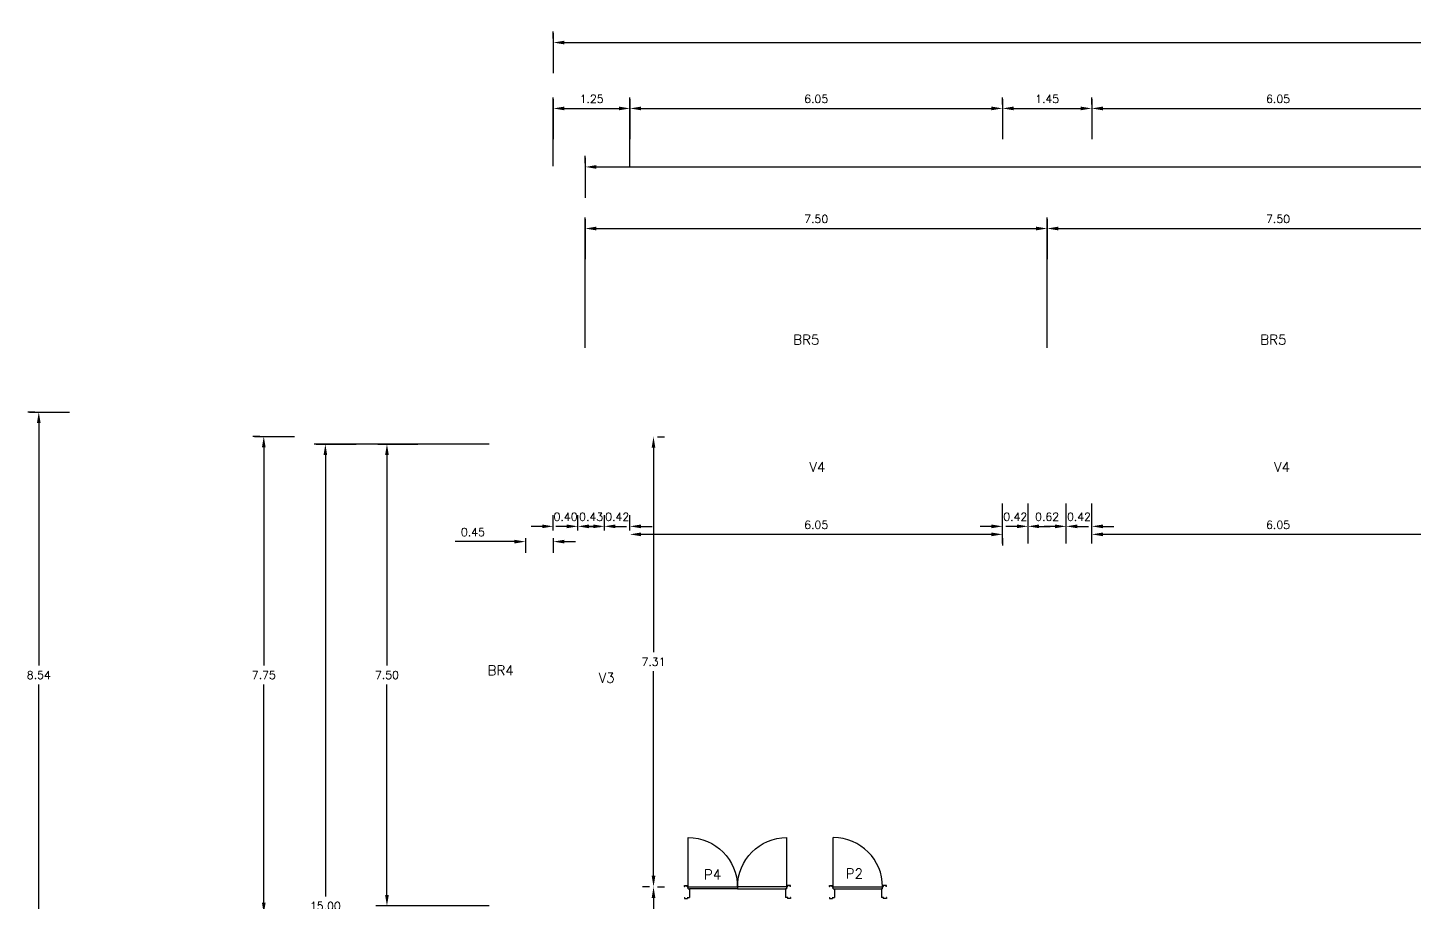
# Model space of a CAD drawing. Extents: x 19.8 to 90.6, y 5.5 to 74.
# Drawn here: x 19.97 to 42.49, y 59.8 to 74 of the extents above; entities that cross this region are included whole.
import ezdxf

# ---------------------------------------------------------------- set-up
doc = ezdxf.new("R2010")
doc.units = 0
doc.header["$MEASUREMENT"] = 0
doc.linetypes.add('Default', pattern=[0])
doc.linetypes.add('Solid', pattern=[0])
doc.layers.get('DEFPOINTS').update_dxf_attribs({"linetype": 'Solid'})
for name, color, linetype in [('Dimensions (COTAS)', 212, 'Solid'), ('Text O', 212, 'Default'), ('VAO', 132, 'Default')]:
    doc.layers.add(name, color=color, linetype=linetype)
doc.styles.add('Simplex', font='SIMPLEX.SHX')
doc.dimstyles.get("Standard").update_dxf_attribs({"dimtxt": 0.13, "dimasz": 0.18, "dimexe": 0.18, "dimexo": 0.0625, "dimgap": 0.09, "dimtad": 1, "dimtih": 1, "dimtoh": 1, "dimzin": 0, "dimdsep": 46, "dimtxsty": 'Simplex', "dimcen": 0.09, "dimadec": 0, "dimazin": 0, "dimtfac": 1, "dimtofl": 0, "dimtmove": 0, "dimatfit": 3, "dimfxl": 1, "dimtolj": 1, "dimtzin": 0, "dimarcsym": 0})

# ---------------------------------------------------------------- blocks, each defined once
blk = doc.blocks.new('*D76')
at = {"layer": 'DEFPOINTS', "color": 0, "transparency": 16777216}
for p in [(29.026, 71.737), (81.526, 71.737), (81.526, 71.737)]:
    blk.add_point(p, dxfattribs=at)
at = {"layer": 'Dimensions (COTAS)', "color": 0, "lineweight": -2, "transparency": 16777216}
for p, q in [((29.026, 71.799), (29.026, 71.917)), ((81.526, 71.799), (81.526, 71.917)), ((29.206, 71.737), (81.346, 71.737))]:
    blk.add_line(p, q, dxfattribs=at)
at = {"layer": 'Dimensions (COTAS)', "color": 0, "transparency": 16777216}
for points in [[(29.206, 71.767), (29.206, 71.707), (29.026, 71.737)], [(81.346, 71.767), (81.346, 71.707), (81.526, 71.737)]]:
    blk.add_solid(points, dxfattribs=at)
at = {"layer": 'Dimensions (COTAS)', "color": 0, "transparency": 16777216, "insert": (55.276, 71.892), "char_height": 0.13, "attachment_point": 5, "style": 'Simplex'}
blk.add_mtext('\\A1;52.50', dxfattribs=at)
blk = doc.blocks.new('*D77')
at = {"layer": 'DEFPOINTS', "color": 0, "transparency": 16777216}
for p in [(28.506, 73.757), (81.901, 73.757), (81.901, 73.757)]:
    blk.add_point(p, dxfattribs=at)
at = {"layer": 'Dimensions (COTAS)', "color": 0, "lineweight": -2, "transparency": 16777216}
for p, q in [((28.506, 73.82), (28.506, 73.937)), ((81.901, 73.82), (81.901, 73.937)), ((28.686, 73.757), (81.721, 73.757))]:
    blk.add_line(p, q, dxfattribs=at)
at = {"layer": 'Dimensions (COTAS)', "color": 0, "transparency": 16777216}
for points in [[(28.686, 73.787), (28.686, 73.727), (28.506, 73.757)], [(81.721, 73.787), (81.721, 73.727), (81.901, 73.757)]]:
    blk.add_solid(points, dxfattribs=at)
at = {"layer": 'Dimensions (COTAS)', "color": 0, "transparency": 16777216, "insert": (55.204, 73.912), "char_height": 0.13, "attachment_point": 5, "style": 'Simplex'}
blk.add_mtext('\\A1;53.40', dxfattribs=at)
blk = doc.blocks.new('*D82')
at = {"layer": 'DEFPOINTS', "color": 0, "transparency": 16777216}
for p in [(27.526, 67.237), (24.805, 52.237), (27.526, 52.237)]:
    blk.add_point(p, dxfattribs=at)
at = {"layer": 'Dimensions (COTAS)', "color": 0, "lineweight": -2, "transparency": 16777216}
for p, q in [((27.464, 67.237), (24.625, 67.237)), ((24.805, 67.057), (24.805, 59.892)), ((24.805, 52.417), (24.805, 59.582)), ((27.464, 52.237), (24.625, 52.237))]:
    blk.add_line(p, q, dxfattribs=at)
at = {"layer": 'Dimensions (COTAS)', "color": 0, "transparency": 16777216}
for points in [[(24.775, 67.057), (24.835, 67.057), (24.805, 67.237)], [(24.775, 52.417), (24.835, 52.417), (24.805, 52.237)]]:
    blk.add_solid(points, dxfattribs=at)
at = {"layer": 'Dimensions (COTAS)', "color": 0, "transparency": 16777216, "insert": (24.805, 59.737), "char_height": 0.13, "attachment_point": 5, "style": 'Simplex'}
blk.add_mtext('\\A1;15.00', dxfattribs=at)
blk = doc.blocks.new('L')
at = {"color": 0}
blk.add_line((0, 0.15), (0, -0.5), dxfattribs=at)
blk = doc.blocks.new('*D185')
at = {"layer": 'DEFPOINTS', "color": 0, "transparency": 16777216}
for p in [(20.151, 67.757), (20.151, 67.757), (20.151, 59.217)]:
    blk.add_point(p, dxfattribs=at)
at = {"layer": 'Dimensions (COTAS)', "color": 0, "lineweight": -2, "transparency": 16777216}
for p, q in [((20.089, 67.757), (19.971, 67.757)), ((20.151, 67.577), (20.151, 63.642)), ((20.151, 59.397), (20.151, 63.332)), ((20.089, 59.217), (19.971, 59.217))]:
    blk.add_line(p, q, dxfattribs=at)
at = {"layer": 'Dimensions (COTAS)', "color": 0, "transparency": 16777216}
for points in [[(20.121, 67.577), (20.181, 67.577), (20.151, 67.757)], [(20.121, 59.397), (20.181, 59.397), (20.151, 59.217)]]:
    blk.add_solid(points, dxfattribs=at)
at = {"layer": 'Dimensions (COTAS)', "color": 0, "transparency": 16777216, "insert": (20.151, 63.487), "char_height": 0.13, "attachment_point": 5, "style": 'Simplex'}
blk.add_mtext('\\A1;8.54', dxfattribs=at)
blk = doc.blocks.new('*D186')
at = {"layer": 'DEFPOINTS', "color": 0, "transparency": 16777216}
for p in [(23.805, 67.362), (23.805, 67.362), (23.805, 59.612)]:
    blk.add_point(p, dxfattribs=at)
at = {"layer": 'Dimensions (COTAS)', "color": 0, "lineweight": -2, "transparency": 16777216}
for p, q in [((23.743, 67.362), (23.625, 67.362)), ((23.805, 67.182), (23.805, 63.642)), ((23.805, 59.792), (23.805, 63.332)), ((23.743, 59.612), (23.625, 59.612))]:
    blk.add_line(p, q, dxfattribs=at)
at = {"layer": 'Dimensions (COTAS)', "color": 0, "transparency": 16777216}
for points in [[(23.775, 67.182), (23.835, 67.182), (23.805, 67.362)], [(23.775, 59.792), (23.835, 59.792), (23.805, 59.612)]]:
    blk.add_solid(points, dxfattribs=at)
at = {"layer": 'Dimensions (COTAS)', "color": 0, "transparency": 16777216, "insert": (23.805, 63.487), "char_height": 0.13, "attachment_point": 5, "style": 'Simplex'}
blk.add_mtext('\\A1;7.75', dxfattribs=at)
blk = doc.blocks.new('*D188')
at = {"layer": 'DEFPOINTS', "color": 0, "transparency": 16777216}
for p in [(29.751, 65.771), (29.751, 65.771), (35.801, 65.771)]:
    blk.add_point(p, dxfattribs=at)
at = {"layer": 'Dimensions (COTAS)', "color": 0, "lineweight": -2, "transparency": 16777216}
for p, q in [((29.751, 65.834), (29.751, 65.951)), ((35.621, 65.771), (29.931, 65.771)), ((35.801, 65.709), (35.801, 65.591))]:
    blk.add_line(p, q, dxfattribs=at)
at = {"layer": 'Dimensions (COTAS)', "color": 0, "transparency": 16777216}
for points in [[(29.931, 65.801), (29.931, 65.741), (29.751, 65.771)], [(35.621, 65.801), (35.621, 65.741), (35.801, 65.771)]]:
    blk.add_solid(points, dxfattribs=at)
at = {"layer": 'Dimensions (COTAS)', "color": 0, "transparency": 16777216, "insert": (32.776, 65.926), "char_height": 0.13, "attachment_point": 5, "style": 'Simplex'}
blk.add_mtext('\\A1;6.05', dxfattribs=at)
blk = doc.blocks.new('*D189')
at = {"layer": 'DEFPOINTS', "color": 0, "transparency": 16777216}
for p in [(36.526, 70.737), (29.026, 68.737), (36.526, 68.737)]:
    blk.add_point(p, dxfattribs=at)
at = {"layer": 'Dimensions (COTAS)', "color": 0, "lineweight": -2, "transparency": 16777216}
for p, q in [((29.026, 68.799), (29.026, 70.917)), ((29.206, 70.737), (36.346, 70.737)), ((36.526, 68.799), (36.526, 70.917))]:
    blk.add_line(p, q, dxfattribs=at)
at = {"layer": 'Dimensions (COTAS)', "color": 0, "transparency": 16777216}
for points in [[(29.206, 70.767), (29.206, 70.707), (29.026, 70.737)], [(36.346, 70.767), (36.346, 70.707), (36.526, 70.737)]]:
    blk.add_solid(points, dxfattribs=at)
at = {"layer": 'Dimensions (COTAS)', "color": 0, "transparency": 16777216, "insert": (32.776, 70.892), "char_height": 0.13, "attachment_point": 5, "style": 'Simplex'}
blk.add_mtext('\\A1;7.50', dxfattribs=at)
blk = doc.blocks.new('*D190')
at = {"layer": 'DEFPOINTS', "color": 0, "transparency": 16777216}
for p in [(30.134, 67.357), (30.134, 60.047), (30.134, 60.047)]:
    blk.add_point(p, dxfattribs=at)
at = {"layer": 'Dimensions (COTAS)', "color": 0, "lineweight": -2, "transparency": 16777216}
for p, q in [((30.196, 67.357), (30.314, 67.357)), ((30.134, 67.177), (30.134, 63.857)), ((30.134, 60.227), (30.134, 63.547)), ((30.071, 60.047), (29.954, 60.047))]:
    blk.add_line(p, q, dxfattribs=at)
at = {"layer": 'Dimensions (COTAS)', "color": 0, "transparency": 16777216}
for points in [[(30.104, 67.177), (30.164, 67.177), (30.134, 67.357)], [(30.104, 60.227), (30.164, 60.227), (30.134, 60.047)]]:
    blk.add_solid(points, dxfattribs=at)
at = {"layer": 'Dimensions (COTAS)', "color": 0, "transparency": 16777216, "insert": (30.134, 63.702), "char_height": 0.13, "attachment_point": 5, "style": 'Simplex'}
blk.add_mtext('\\A1;7.31', dxfattribs=at)
blk = doc.blocks.new('*D191')
at = {"layer": 'DEFPOINTS', "color": 0, "transparency": 16777216}
for p in [(27.526, 67.237), (25.805, 59.737), (27.526, 59.737)]:
    blk.add_point(p, dxfattribs=at)
at = {"layer": 'Dimensions (COTAS)', "color": 0, "lineweight": -2, "transparency": 16777216}
for p, q in [((27.464, 67.237), (25.625, 67.237)), ((25.805, 67.057), (25.805, 63.642)), ((25.805, 59.917), (25.805, 63.332)), ((27.464, 59.737), (25.625, 59.737))]:
    blk.add_line(p, q, dxfattribs=at)
at = {"layer": 'Dimensions (COTAS)', "color": 0, "transparency": 16777216}
for points in [[(25.775, 67.057), (25.835, 67.057), (25.805, 67.237)], [(25.775, 59.917), (25.835, 59.917), (25.805, 59.737)]]:
    blk.add_solid(points, dxfattribs=at)
at = {"layer": 'Dimensions (COTAS)', "color": 0, "transparency": 16777216, "insert": (25.805, 63.487), "char_height": 0.13, "attachment_point": 5, "style": 'Simplex'}
blk.add_mtext('\\A1;7.50', dxfattribs=at)
blk = doc.blocks.new('*D195')
at = {"layer": 'DEFPOINTS', "color": 0, "transparency": 16777216}
for p in [(30.134, 60.047), (30.134, 59.217), (30.134, 59.217)]:
    blk.add_point(p, dxfattribs=at)
at = {"layer": 'Dimensions (COTAS)', "color": 0, "lineweight": -2, "transparency": 16777216}
for p, q in [((30.196, 60.047), (30.314, 60.047)), ((30.134, 59.867), (30.134, 59.397)), ((30.134, 59.037), (29.647, 59.037)), ((30.071, 59.217), (29.954, 59.217)), ((30.134, 59.217), (30.134, 59.037))]:
    blk.add_line(p, q, dxfattribs=at)
at = {"layer": 'Dimensions (COTAS)', "color": 0, "transparency": 16777216}
for points in [[(30.104, 59.867), (30.164, 59.867), (30.134, 60.047)], [(30.104, 59.397), (30.164, 59.397), (30.134, 59.217)]]:
    blk.add_solid(points, dxfattribs=at)
at = {"layer": 'Dimensions (COTAS)', "color": 0, "transparency": 16777216, "insert": (29.846, 59.192), "char_height": 0.13, "attachment_point": 5, "style": 'Simplex'}
blk.add_mtext('\\A1;0.83', dxfattribs=at)
blk = doc.blocks.new('PD80-17')
at = {"color": 0}
for p, q in [((0, 0), (0, 0.799)), ((1.6, 0), (1.6, 0.799)), ((-0.062, 0.005), (-0.062, 0.02)), ((-0.062, 0.02), (-0.012, 0.02)), ((-0.062, 0.005), (-0.057, 0.005)), ((-0.057, 0), (-0.057, 0.005)), ((-0.017, 0), (-0.017, 0.005)), ((-0.017, 0.005), (-0.012, 0.005)), ((-0.017, 0), (0, 0)), ((-0.012, 0.005), (-0.012, 0.02)), ((0, -0.03), (0, 0)), ((0, 0), (0.8, 0)), ((1.6, 0), (0.8, 0)), ((1.6, -0.03), (1.6, 0)), ((1.617, 0), (1.6, 0)), ((1.662, 0.02), (1.612, 0.02)), ((1.612, 0.005), (1.612, 0.02)), ((1.617, 0.005), (1.612, 0.005)), ((1.617, 0), (1.617, 0.005)), ((1.662, 0.005), (1.657, 0.005)), ((1.657, 0), (1.657, 0.005)), ((1.662, 0.005), (1.662, 0.02)), ((-0.062, -0.175), (-0.062, -0.19)), ((-0.062, -0.175), (-0.057, -0.175)), ((-0.062, -0.19), (-0.012, -0.19)), ((-0.057, -0.17), (-0.057, -0.175)), ((-0.017, -0.17), (-0.017, -0.175)), ((-0.017, -0.17), (0.02, -0.17)), ((-0.017, -0.175), (-0.012, -0.175)), ((-0.012, -0.175), (-0.012, -0.19)), ((0, -0.03), (0.02, -0.03)), ((0.02, -0.03), (0.02, -0.17)), ((0.8, -0.03), (0.02, -0.03)), ((0.8, 0), (0.8, -0.03)), ((0.8, 0), (0.8, -0.03)), ((0.8, -0.03), (1.58, -0.03)), ((1.58, -0.03), (1.58, -0.17)), ((1.6, -0.03), (1.58, -0.03)), ((1.617, -0.17), (1.58, -0.17)), ((1.617, -0.175), (1.612, -0.175)), ((1.612, -0.175), (1.612, -0.19)), ((1.662, -0.19), (1.612, -0.19)), ((1.617, -0.17), (1.617, -0.175)), ((1.657, -0.17), (1.657, -0.175)), ((1.662, -0.175), (1.657, -0.175)), ((1.662, -0.175), (1.662, -0.19))]:
    blk.add_line(p, q, dxfattribs=at)
for centre, start, end in [((0, 0), 360, 90), ((1.6, 0), 90, 180)]:
    blk.add_arc(centre, 0.799, start, end, dxfattribs=at)
blk = doc.blocks.new('P80-17')
at = {"color": 0}
for p, q in [((0, 0), (0, 0.8)), ((-0.062, 0.02), (-0.012, 0.02)), ((-0.062, 0.005), (-0.062, 0.02)), ((-0.062, 0.005), (-0.057, 0.005)), ((-0.057, 0), (-0.057, 0.005)), ((-0.017, 0.005), (-0.012, 0.005)), ((-0.017, 0), (-0.017, 0.005)), ((-0.017, 0), (0, 0)), ((-0.012, 0.005), (-0.012, 0.02)), ((0, 0), (0.8, 0)), ((0, -0.03), (0, 0)), ((0.812, 0.005), (0.812, 0.02)), ((0.862, 0.02), (0.812, 0.02)), ((0.817, 0.005), (0.812, 0.005)), ((0.817, 0), (0.817, 0.005)), ((0.857, 0), (0.857, 0.005)), ((0.862, 0.005), (0.857, 0.005)), ((0.862, 0.005), (0.862, 0.02)), ((-0.062, -0.175), (-0.057, -0.175)), ((-0.062, -0.175), (-0.062, -0.19)), ((-0.062, -0.19), (-0.012, -0.19)), ((-0.057, -0.17), (-0.057, -0.175)), ((-0.017, -0.17), (0.02, -0.17)), ((-0.017, -0.17), (-0.017, -0.175)), ((-0.017, -0.175), (-0.012, -0.175)), ((-0.012, -0.175), (-0.012, -0.19)), ((0, -0.03), (0.02, -0.03)), ((0.02, -0.03), (0.78, -0.03)), ((0.02, -0.03), (0.02, -0.17)), ((0.78, -0.03), (0.78, -0.17)), ((0.8, -0.03), (0.78, -0.03)), ((0.817, -0.17), (0.78, -0.17)), ((0.8, -0.03), (0.8, 0)), ((0.817, 0), (0.8, 0)), ((0.812, -0.175), (0.812, -0.19)), ((0.817, -0.175), (0.812, -0.175)), ((0.862, -0.19), (0.812, -0.19)), ((0.817, -0.17), (0.817, -0.175)), ((0.857, -0.17), (0.857, -0.175)), ((0.862, -0.175), (0.857, -0.175)), ((0.862, -0.175), (0.862, -0.19))]:
    blk.add_line(p, q, dxfattribs=at)
blk.add_arc((0, 0), 0.8, 360, 90, dxfattribs=at)
blk = doc.blocks.new('*D204')
at = {"layer": 'DEFPOINTS', "color": 0, "transparency": 16777216}
for p in [(28.906, 65.901), (28.906, 65.771), (29.336, 65.771)]:
    blk.add_point(p, dxfattribs=at)
at = {"layer": 'Dimensions (COTAS)', "color": 0, "lineweight": -2, "transparency": 16777216}
for p, q in [((28.906, 65.834), (28.906, 66.081)), ((29.336, 65.834), (29.336, 66.081)), ((28.726, 65.901), (28.546, 65.901)), ((29.516, 65.901), (29.696, 65.901))]:
    blk.add_line(p, q, dxfattribs=at)
at = {"layer": 'Dimensions (COTAS)', "color": 0, "transparency": 16777216}
for points in [[(28.726, 65.931), (28.726, 65.871), (28.906, 65.901)], [(29.516, 65.931), (29.516, 65.871), (29.336, 65.901)]]:
    blk.add_solid(points, dxfattribs=at)
at = {"layer": 'Dimensions (COTAS)', "color": 0, "transparency": 16777216, "insert": (29.121, 66.056), "char_height": 0.13, "attachment_point": 5, "style": 'Simplex'}
blk.add_mtext('\\A1;0.43', dxfattribs=at)
blk = doc.blocks.new('*D205')
at = {"layer": 'DEFPOINTS', "color": 0, "transparency": 16777216}
for p in [(29.336, 65.901), (29.336, 65.771), (29.751, 65.771)]:
    blk.add_point(p, dxfattribs=at)
at = {"layer": 'Dimensions (COTAS)', "color": 0, "lineweight": -2, "transparency": 16777216}
for p, q in [((29.336, 65.834), (29.336, 66.081)), ((29.751, 65.834), (29.751, 66.081)), ((29.156, 65.901), (28.976, 65.901)), ((29.931, 65.901), (30.111, 65.901))]:
    blk.add_line(p, q, dxfattribs=at)
at = {"layer": 'Dimensions (COTAS)', "color": 0, "transparency": 16777216}
for points in [[(29.156, 65.931), (29.156, 65.871), (29.336, 65.901)], [(29.931, 65.931), (29.931, 65.871), (29.751, 65.901)]]:
    blk.add_solid(points, dxfattribs=at)
at = {"layer": 'Dimensions (COTAS)', "color": 0, "transparency": 16777216, "insert": (29.544, 66.056), "char_height": 0.13, "attachment_point": 5, "style": 'Simplex'}
blk.add_mtext('\\A1;0.42', dxfattribs=at)
blk = doc.blocks.new('*D206')
at = {"layer": 'DEFPOINTS', "color": 0, "transparency": 16777216}
for p in [(28.056, 65.771), (28.506, 65.771), (28.056, 65.653)]:
    blk.add_point(p, dxfattribs=at)
at = {"layer": 'Dimensions (COTAS)', "color": 0, "lineweight": -2, "transparency": 16777216}
for p, q in [((27.876, 65.653), (26.913, 65.653)), ((28.056, 65.709), (28.056, 65.473)), ((28.506, 65.709), (28.506, 65.473)), ((28.686, 65.653), (28.866, 65.653))]:
    blk.add_line(p, q, dxfattribs=at)
at = {"layer": 'Dimensions (COTAS)', "color": 0, "transparency": 16777216}
for points in [[(27.876, 65.683), (27.876, 65.623), (28.056, 65.653)], [(28.686, 65.683), (28.686, 65.623), (28.506, 65.653)]]:
    blk.add_solid(points, dxfattribs=at)
at = {"layer": 'Dimensions (COTAS)', "color": 0, "transparency": 16777216, "insert": (27.201, 65.808), "char_height": 0.13, "attachment_point": 5, "style": 'Simplex'}
blk.add_mtext('\\A1;0.45', dxfattribs=at)
blk = doc.blocks.new('*D207')
at = {"layer": 'DEFPOINTS', "color": 0, "transparency": 16777216}
for p in [(28.506, 65.901), (28.506, 65.771), (28.906, 65.771)]:
    blk.add_point(p, dxfattribs=at)
at = {"layer": 'Dimensions (COTAS)', "color": 0, "lineweight": -2, "transparency": 16777216}
for p, q in [((28.506, 65.834), (28.506, 66.081)), ((28.906, 65.834), (28.906, 66.081)), ((28.326, 65.901), (28.146, 65.901)), ((29.086, 65.901), (29.266, 65.901))]:
    blk.add_line(p, q, dxfattribs=at)
at = {"layer": 'Dimensions (COTAS)', "color": 0, "transparency": 16777216}
for points in [[(28.326, 65.931), (28.326, 65.871), (28.506, 65.901)], [(29.086, 65.931), (29.086, 65.871), (28.906, 65.901)]]:
    blk.add_solid(points, dxfattribs=at)
at = {"layer": 'Dimensions (COTAS)', "color": 0, "transparency": 16777216, "insert": (28.706, 66.056), "char_height": 0.13, "attachment_point": 5, "style": 'Simplex'}
blk.add_mtext('\\A1;0.40', dxfattribs=at)
blk = doc.blocks.new('*D208')
at = {"layer": 'DEFPOINTS', "color": 0, "transparency": 16777216}
for p in [(37.251, 65.771), (37.251, 65.771), (43.301, 65.771)]:
    blk.add_point(p, dxfattribs=at)
at = {"layer": 'Dimensions (COTAS)', "color": 0, "lineweight": -2, "transparency": 16777216}
for p, q in [((37.251, 65.834), (37.251, 65.951)), ((43.121, 65.771), (37.431, 65.771)), ((43.301, 65.709), (43.301, 65.591))]:
    blk.add_line(p, q, dxfattribs=at)
at = {"layer": 'Dimensions (COTAS)', "color": 0, "transparency": 16777216}
for points in [[(37.431, 65.801), (37.431, 65.741), (37.251, 65.771)], [(43.121, 65.801), (43.121, 65.741), (43.301, 65.771)]]:
    blk.add_solid(points, dxfattribs=at)
at = {"layer": 'Dimensions (COTAS)', "color": 0, "transparency": 16777216, "insert": (40.276, 65.926), "char_height": 0.13, "attachment_point": 5, "style": 'Simplex'}
blk.add_mtext('\\A1;6.05', dxfattribs=at)
blk = doc.blocks.new('*D209')
at = {"layer": 'DEFPOINTS', "color": 0, "transparency": 16777216}
for p in [(44.026, 70.737), (36.526, 68.737), (44.026, 68.737)]:
    blk.add_point(p, dxfattribs=at)
at = {"layer": 'Dimensions (COTAS)', "color": 0, "lineweight": -2, "transparency": 16777216}
for p, q in [((36.526, 68.799), (36.526, 70.917)), ((36.706, 70.737), (43.846, 70.737)), ((44.026, 68.799), (44.026, 70.917))]:
    blk.add_line(p, q, dxfattribs=at)
at = {"layer": 'Dimensions (COTAS)', "color": 0, "transparency": 16777216}
for points in [[(36.706, 70.767), (36.706, 70.707), (36.526, 70.737)], [(43.846, 70.767), (43.846, 70.707), (44.026, 70.737)]]:
    blk.add_solid(points, dxfattribs=at)
at = {"layer": 'Dimensions (COTAS)', "color": 0, "transparency": 16777216, "insert": (40.276, 70.892), "char_height": 0.13, "attachment_point": 5, "style": 'Simplex'}
blk.add_mtext('\\A1;7.50', dxfattribs=at)
blk = doc.blocks.new('*D210')
at = {"layer": 'DEFPOINTS', "color": 0, "transparency": 16777216}
for p in [(36.836, 65.901), (36.836, 65.771), (37.251, 65.771)]:
    blk.add_point(p, dxfattribs=at)
at = {"layer": 'Dimensions (COTAS)', "color": 0, "lineweight": -2, "transparency": 16777216}
for p, q in [((36.836, 65.834), (36.836, 66.081)), ((37.251, 65.834), (37.251, 66.081)), ((36.656, 65.901), (36.476, 65.901)), ((37.431, 65.901), (37.611, 65.901))]:
    blk.add_line(p, q, dxfattribs=at)
at = {"layer": 'Dimensions (COTAS)', "color": 0, "transparency": 16777216}
for points in [[(36.656, 65.931), (36.656, 65.871), (36.836, 65.901)], [(37.431, 65.931), (37.431, 65.871), (37.251, 65.901)]]:
    blk.add_solid(points, dxfattribs=at)
at = {"layer": 'Dimensions (COTAS)', "color": 0, "transparency": 16777216, "insert": (37.044, 66.056), "char_height": 0.13, "attachment_point": 5, "style": 'Simplex'}
blk.add_mtext('\\A1;0.42', dxfattribs=at)
blk = doc.blocks.new('*D211')
at = {"layer": 'DEFPOINTS', "color": 0, "transparency": 16777216}
for p in [(35.801, 65.901), (35.801, 65.771), (36.216, 65.771)]:
    blk.add_point(p, dxfattribs=at)
at = {"layer": 'Dimensions (COTAS)', "color": 0, "lineweight": -2, "transparency": 16777216}
for p, q in [((35.801, 65.834), (35.801, 66.081)), ((36.216, 65.834), (36.216, 66.081)), ((35.621, 65.901), (35.441, 65.901)), ((36.396, 65.901), (36.576, 65.901))]:
    blk.add_line(p, q, dxfattribs=at)
at = {"layer": 'Dimensions (COTAS)', "color": 0, "transparency": 16777216}
for points in [[(35.621, 65.931), (35.621, 65.871), (35.801, 65.901)], [(36.396, 65.931), (36.396, 65.871), (36.216, 65.901)]]:
    blk.add_solid(points, dxfattribs=at)
at = {"layer": 'Dimensions (COTAS)', "color": 0, "transparency": 16777216, "insert": (36.009, 66.056), "char_height": 0.13, "attachment_point": 5, "style": 'Simplex'}
blk.add_mtext('\\A1;0.42', dxfattribs=at)
blk = doc.blocks.new('*D212')
at = {"layer": 'DEFPOINTS', "color": 0, "transparency": 16777216}
for p in [(36.216, 65.901), (36.216, 65.771), (36.836, 65.771)]:
    blk.add_point(p, dxfattribs=at)
at = {"layer": 'Dimensions (COTAS)', "color": 0, "lineweight": -2, "transparency": 16777216}
for p, q in [((36.216, 65.834), (36.216, 66.081)), ((36.836, 65.834), (36.836, 66.081)), ((36.036, 65.901), (35.856, 65.901)), ((37.016, 65.901), (37.196, 65.901))]:
    blk.add_line(p, q, dxfattribs=at)
at = {"layer": 'Dimensions (COTAS)', "color": 0, "transparency": 16777216}
for points in [[(36.036, 65.931), (36.036, 65.871), (36.216, 65.901)], [(37.016, 65.931), (37.016, 65.871), (36.836, 65.901)]]:
    blk.add_solid(points, dxfattribs=at)
at = {"layer": 'Dimensions (COTAS)', "color": 0, "transparency": 16777216, "insert": (36.526, 66.056), "char_height": 0.13, "attachment_point": 5, "style": 'Simplex'}
blk.add_mtext('\\A1;0.62', dxfattribs=at)
blk = doc.blocks.new('*D216')
at = {"layer": 'DEFPOINTS', "color": 0, "transparency": 16777216}
for p in [(29.751, 72.687), (35.801, 72.687), (35.801, 72.687)]:
    blk.add_point(p, dxfattribs=at)
at = {"layer": 'Dimensions (COTAS)', "color": 0, "lineweight": -2, "transparency": 16777216}
for p, q in [((29.751, 72.749), (29.751, 72.867)), ((35.801, 72.749), (35.801, 72.867)), ((29.931, 72.687), (35.621, 72.687))]:
    blk.add_line(p, q, dxfattribs=at)
at = {"layer": 'Dimensions (COTAS)', "color": 0, "transparency": 16777216}
for points in [[(29.931, 72.717), (29.931, 72.657), (29.751, 72.687)], [(35.621, 72.717), (35.621, 72.657), (35.801, 72.687)]]:
    blk.add_solid(points, dxfattribs=at)
at = {"layer": 'Dimensions (COTAS)', "color": 0, "transparency": 16777216, "insert": (32.776, 72.842), "char_height": 0.13, "attachment_point": 5, "style": 'Simplex'}
blk.add_mtext('\\A1;6.05', dxfattribs=at)
blk = doc.blocks.new('*D217')
at = {"layer": 'DEFPOINTS', "color": 0, "transparency": 16777216}
for p in [(29.751, 72.687), (28.506, 71.687), (29.751, 71.687)]:
    blk.add_point(p, dxfattribs=at)
at = {"layer": 'Dimensions (COTAS)', "color": 0, "lineweight": -2, "transparency": 16777216}
for p, q in [((28.506, 71.749), (28.506, 72.867)), ((29.751, 71.749), (29.751, 72.867)), ((28.686, 72.687), (29.571, 72.687))]:
    blk.add_line(p, q, dxfattribs=at)
at = {"layer": 'Dimensions (COTAS)', "color": 0, "transparency": 16777216}
for points in [[(28.686, 72.717), (28.686, 72.657), (28.506, 72.687)], [(29.571, 72.717), (29.571, 72.657), (29.751, 72.687)]]:
    blk.add_solid(points, dxfattribs=at)
at = {"layer": 'Dimensions (COTAS)', "color": 0, "transparency": 16777216, "insert": (29.129, 72.842), "char_height": 0.13, "attachment_point": 5, "style": 'Simplex'}
blk.add_mtext('\\A1;1.25', dxfattribs=at)
blk = doc.blocks.new('*D218')
at = {"layer": 'DEFPOINTS', "color": 0, "transparency": 16777216}
for p in [(37.251, 72.687), (43.301, 72.687), (43.301, 72.687)]:
    blk.add_point(p, dxfattribs=at)
at = {"layer": 'Dimensions (COTAS)', "color": 0, "lineweight": -2, "transparency": 16777216}
for p, q in [((37.251, 72.749), (37.251, 72.867)), ((43.301, 72.749), (43.301, 72.867)), ((37.431, 72.687), (43.121, 72.687))]:
    blk.add_line(p, q, dxfattribs=at)
at = {"layer": 'Dimensions (COTAS)', "color": 0, "transparency": 16777216}
for points in [[(37.431, 72.717), (37.431, 72.657), (37.251, 72.687)], [(43.121, 72.717), (43.121, 72.657), (43.301, 72.687)]]:
    blk.add_solid(points, dxfattribs=at)
at = {"layer": 'Dimensions (COTAS)', "color": 0, "transparency": 16777216, "insert": (40.276, 72.842), "char_height": 0.13, "attachment_point": 5, "style": 'Simplex'}
blk.add_mtext('\\A1;6.05', dxfattribs=at)
blk = doc.blocks.new('*D219')
at = {"layer": 'DEFPOINTS', "color": 0, "transparency": 16777216}
for p in [(35.801, 72.687), (37.251, 72.687), (37.251, 72.687)]:
    blk.add_point(p, dxfattribs=at)
at = {"layer": 'Dimensions (COTAS)', "color": 0, "lineweight": -2, "transparency": 16777216}
for p, q in [((35.801, 72.749), (35.801, 72.867)), ((37.251, 72.749), (37.251, 72.867)), ((35.981, 72.687), (37.071, 72.687))]:
    blk.add_line(p, q, dxfattribs=at)
at = {"layer": 'Dimensions (COTAS)', "color": 0, "transparency": 16777216}
for points in [[(35.981, 72.717), (35.981, 72.657), (35.801, 72.687)], [(37.071, 72.717), (37.071, 72.657), (37.251, 72.687)]]:
    blk.add_solid(points, dxfattribs=at)
at = {"layer": 'Dimensions (COTAS)', "color": 0, "transparency": 16777216, "insert": (36.526, 72.842), "char_height": 0.13, "attachment_point": 5, "style": 'Simplex'}
blk.add_mtext('\\A1;1.45', dxfattribs=at)

msp = doc.modelspace()

# ---------------------------------------------------------------- linework, layer by layer
at = {"layer": 'Dimensions (COTAS)'}
for p, q in [((28.506, 73.907), (28.506, 73.257)), ((28.506, 72.837), (28.506, 72.187)), ((29.751, 72.837), (29.751, 72.187)), ((35.801, 72.837), (35.801, 72.187)), ((29.026, 71.887), (29.026, 71.237)), ((29.026, 70.887), (29.026, 70.237)), ((36.526, 70.887), (36.526, 70.237))]:
    msp.add_line(p, q, dxfattribs=at)
at = {"layer": 'Dimensions (COTAS)', "color": 4}
msp.add_line((37.251, 72.837), (37.251, 72.187), dxfattribs=at)

# ---------------------------------------------------------------- block references
at = {"layer": 'Dimensions (COTAS)'}
for p, rotation in [((20.151, 67.757), 90.00000000000323), ((23.805, 67.362), 90.00000000000323), ((24.805, 67.237), 90.00000000000323), ((25.805, 67.237), 90.00000000000323), ((35.801, 65.771), 180.0000000000034), ((36.216, 65.771), 180.0000000000034), ((36.836, 65.771), 180.0000000000034), ((37.251, 65.771), 180.0000000000034)]:
    msp.add_blockref('L', p, dxfattribs=dict(at, rotation=rotation))
at = {"layer": 'VAO', "xscale": -1}
msp.add_blockref('PD80-17', (32.298, 60.047), dxfattribs=at)
at = {"layer": 'VAO'}
msp.add_blockref('P80-17', (33.054, 60.047), dxfattribs=at)

# ---------------------------------------------------------------- texts
at = {"layer": 'Text O', "style": 'Simplex'}
for s, p in [('BR5', (32.403, 68.852)), ('BR5', (39.988, 68.852)), ('V4', (32.665, 66.784)), ('V4', (40.212, 66.784)), ('BR4', (27.439, 63.482)), ('V3', (29.242, 63.362)), ('P4', (30.952, 60.168)), ('P2', (33.255, 60.183))]:
    msp.add_text(s, height=0.16, dxfattribs=at).set_placement(p)

# ---------------------------------------------------------------- dimensions: what is measured, and where the dimension line sits
at = {"layer": 'Dimensions (COTAS)'}
for base, p1, p2, angle, picture, middle in [((81.90138, 73.75709), (28.50636, 73.75709), (81.90138, 73.75709), 0, '*D77', (55.20387, 73.91209)), ((29.75138, 72.68695), (28.50636, 71.68695), (29.75138, 71.68695), 0, '*D217', (29.12887, 72.84195)), ((35.801, 72.687), (29.751, 72.687), (35.801, 72.687), 0, '*D216', (32.776, 72.842)), ((37.251, 72.687), (35.801, 72.687), (37.251, 72.687), 0, '*D219', (36.526, 72.842)), ((43.301, 72.687), (37.251, 72.687), (43.301, 72.687), 0, '*D218', (40.276, 72.842)), ((81.526, 71.737), (29.026, 71.737), (81.526, 71.737), 0, '*D76', (55.276, 71.892)), ((36.526, 70.737), (29.026, 68.737), (36.526, 68.737), 0, '*D189', (32.776, 70.892)), ((44.026, 70.737), (36.526, 68.737), (44.026, 68.737), 0, '*D209', (40.276, 70.892)), ((20.151, 67.757), (20.151, 59.217), (20.151, 67.757), 90, '*D185', (20.151, 63.487)), ((30.134, 60.047), (30.134, 67.357), (30.134, 60.047), 90, '*D190', (30.134, 63.702)), ((24.805, 52.237), (27.526, 67.237), (27.526, 52.237), 90, '*D82', (24.805, 59.737)), ((25.805, 59.737), (27.526, 67.237), (27.526, 59.737), 90, '*D191', (25.805, 63.487)), ((29.751, 65.771), (35.801, 65.771), (29.751, 65.771), 0, '*D188', (32.776, 65.926)), ((37.251, 65.771), (43.301, 65.771), (37.251, 65.771), 0, '*D208', (40.276, 65.926)), ((30.134, 59.217), (30.134, 60.047), (30.134, 59.217), 90, '*D195', (29.846, 59.192))]:
    dim = msp.add_linear_dim(base=base, p1=p1, p2=p2, angle=angle, dimstyle='Standard', dxfattribs=at)
    dim.commit()
    dim.dimension.update_dxf_attribs({"geometry": picture, "text_midpoint": middle})
dim = msp.add_linear_dim(base=(23.805, 67.362), p1=(23.805, 59.612), p2=(23.805, 67.362), angle=90, text='7.75', dimstyle='Standard', dxfattribs=at)
dim.commit()
dim.dimension.update_dxf_attribs({"geometry": '*D186', "text_midpoint": (23.805, 63.487)})
for base, p1, p2, picture, middle in [((28.506, 65.901), (28.906, 65.771), (28.506, 65.771), '*D207', (28.706, 65.901)), ((28.906, 65.901), (29.336, 65.771), (28.906, 65.771), '*D204', (29.121, 65.901)), ((29.336378, 65.901407), (29.751379, 65.771407), (29.336378, 65.771407), '*D205', (29.543878, 65.901407)), ((35.801377, 65.901407), (36.216379, 65.771407), (35.801377, 65.771407), '*D211', (36.008878, 65.901407)), ((36.216, 65.901), (36.836, 65.771), (36.216, 65.771), '*D212', (36.526, 65.901)), ((36.836379, 65.901407), (37.25138, 65.771407), (36.836379, 65.771407), '*D210', (37.043879, 65.901407)), ((28.056, 65.653), (28.506, 65.771), (28.056, 65.771), '*D206', (27.201, 65.653))]:
    dim = msp.add_linear_dim(base=base, p1=p1, p2=p2, angle=0, dimstyle='Standard', dxfattribs=at)
    dim.commit()
    dim.dimension.update_dxf_attribs({"geometry": picture, "text_midpoint": middle, "dimtype": 160})

doc.saveas('drawing.dxf')
